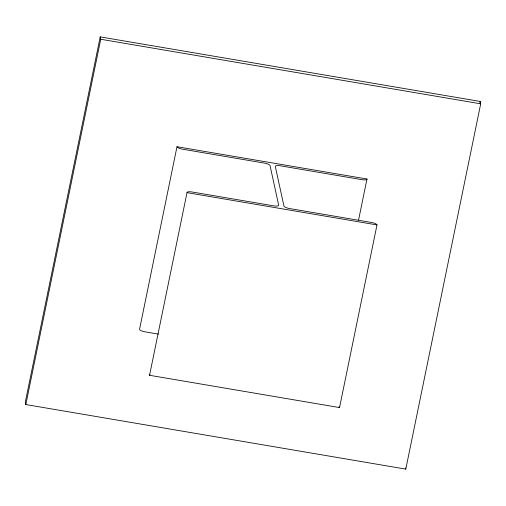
<?xml version="1.0" encoding="UTF-8"?>
<svg xmlns="http://www.w3.org/2000/svg" width="506" height="506" viewBox="0 0 506 506"><rect width="100%" height="100%" fill="white"/><g stroke="black" fill="none" stroke-linecap="round" stroke-linejoin="round"><path stroke-width="0.76" d="M100.213 36.887L25.3 402.181L25.819 404.553L405.787 469.113L480.7 103.819L480.181 101.447L100.213 36.887L100.732 39.259L25.819 404.553M358.571 220.021L366.976 179.004L176.992 146.727L139.536 329.368A5.389 1.493 11.6 0 0 145.159 331.854L158.403 334.099M376.496 224.285L376.995 224.93L339.539 407.577L149.555 375.294L187.005 192.647A5.389 1.493 11.6 0 1 191.938 191.964L273.74 205.86A5.389 1.493 11.6 0 0 278.673 205.177L270.04 165.582A5.389 1.493 11.6 0 0 264.417 163.103L182.615 149.207A5.389 1.493 11.6 0 1 176.992 146.727M479.865 102.996L480.181 101.447M366.736 179.522L366.976 179.004A5.389 1.493 11.6 0 1 362.049 179.693L280.248 165.791A5.389 1.493 11.6 0 0 275.315 166.48L283.948 206.069A5.389 1.493 11.6 0 0 289.571 208.548L371.372 222.45A5.389 1.493 11.6 0 1 376.995 224.93L187.005 192.647M100.732 39.259L480.7 103.819M339.039 406.932L339.539 407.577A5.389 1.493 11.6 0 0 339.235 407.102M405.527 467.923L405.787 469.113M149.555 375.294A5.389 1.493 11.6 0 1 149.985 374.668"/></g></svg>
